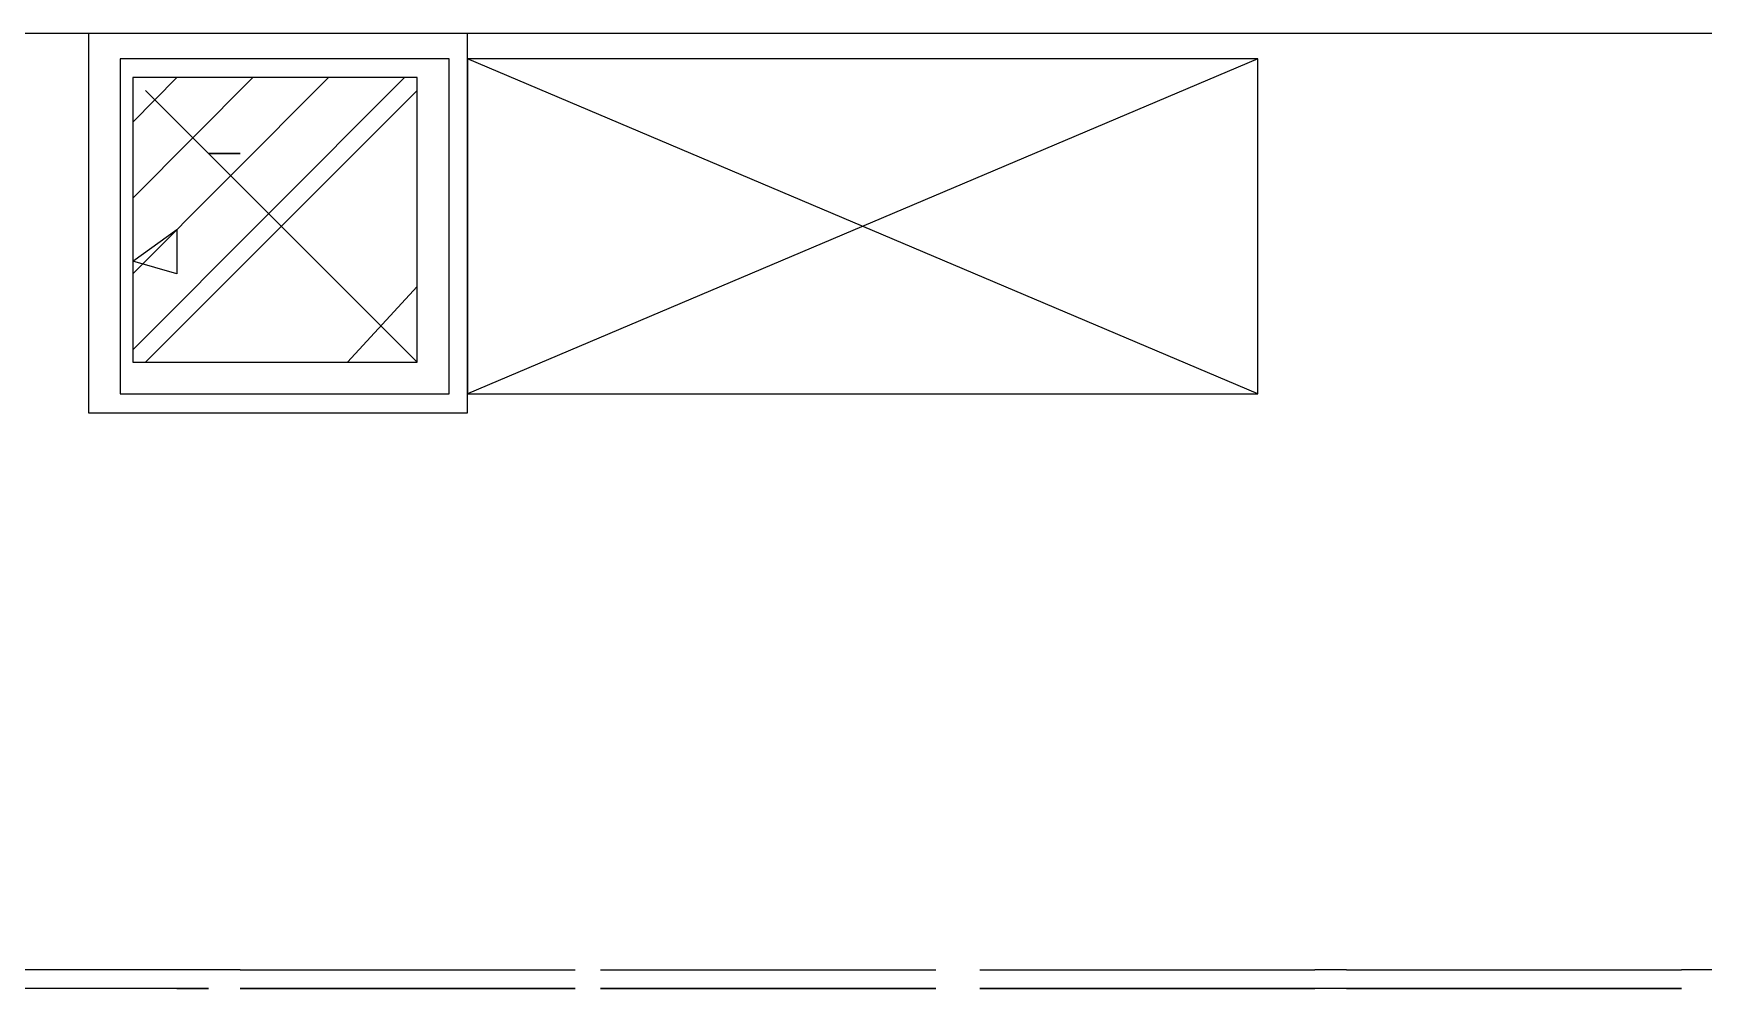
# Model space of a CAD drawing. Header units: millimetres. Extents: x 5 to 415, y 48 to 251.
# Drawn here: x 130.356 to 135.017, y 178.947 to 181.61 of the extents above; entities that cross this region are included whole.
import ezdxf

# ---------------------------------------------------------------- set-up
doc = ezdxf.new("R2010")
doc.units = ezdxf.units.MM
doc.layers.add('P', color=7, linetype='Continuous')

msp = doc.modelspace()

# ---------------------------------------------------------------- linework, layer by layer
at = {"layer": 'P'}
for points in [[(282.011, 181.61), (115.094, 181.61)], [(130.51, 181.61), (130.51, 180.552)], [(131.568, 181.61), (130.51, 181.61)], [(131.568, 180.552), (131.568, 181.61)], [(130.598, 181.539), (130.598, 180.605)], [(131.516, 181.539), (130.598, 181.539)], [(131.516, 180.605), (131.516, 181.539)], [(131.568, 181.539), (131.568, 180.605)], [(133.773, 181.539), (131.568, 181.539)], [(133.773, 181.539), (131.568, 180.605)], [(133.773, 180.605), (131.568, 181.539)], [(133.773, 180.605), (133.773, 181.539)], [(130.634, 181.363), (130.757, 181.487)], [(130.634, 181.151), (130.969, 181.487)], [(130.634, 180.94), (131.18, 181.487)], [(130.634, 180.728), (131.392, 181.487)], [(130.634, 181.487), (130.634, 180.693)], [(131.427, 181.487), (130.634, 181.487)], [(131.427, 180.693), (131.427, 181.487)], [(131.427, 180.693), (130.669, 181.451)], [(130.669, 180.693), (131.427, 181.451)], [(130.933, 181.275), (130.845, 181.275)], [(130.845, 181.275), (130.933, 181.275)], [(130.634, 180.975), (130.757, 181.063)], [(130.757, 181.063), (130.757, 180.94)], [(130.757, 180.94), (130.634, 180.975)], [(131.233, 180.693), (131.427, 180.904)], [(130.634, 180.693), (131.427, 180.693)], [(130.598, 180.605), (131.516, 180.605)], [(131.568, 180.605), (133.773, 180.605)], [(130.51, 180.552), (131.568, 180.552)], [(130.757, 178.999), (128.64, 178.999)], [(130.845, 178.999), (130.757, 178.999)], [(130.933, 178.999), (130.845, 178.999)], [(130.933, 178.999), (131.868, 178.999)], [(130.933, 178.999), (131.868, 178.999)], [(131.022, 178.999), (131.18, 178.999)], [(131.022, 178.999), (131.18, 178.999)], [(131.022, 178.999), (131.18, 178.999)], [(131.022, 178.999), (131.18, 178.999)], [(131.357, 178.999), (131.48, 178.999)], [(131.604, 178.999), (131.815, 178.999)], [(131.604, 178.999), (131.815, 178.999)], [(131.604, 178.999), (131.815, 178.999)], [(131.604, 178.999), (131.815, 178.999)], [(131.939, 178.999), (132.874, 178.999)], [(131.939, 178.999), (132.874, 178.999)], [(132.027, 178.999), (132.203, 178.999)], [(132.027, 178.999), (132.203, 178.999)], [(132.027, 178.999), (132.203, 178.999)], [(132.027, 178.999), (132.203, 178.999)], [(132.327, 178.999), (132.486, 178.999)], [(132.662, 178.999), (132.838, 178.999)], [(132.662, 178.999), (132.838, 178.999)], [(132.662, 178.999), (132.838, 178.999)], [(132.662, 178.999), (132.838, 178.999)], [(132.997, 178.999), (133.932, 178.999)], [(132.997, 178.999), (133.932, 178.999)], [(133.05, 178.999), (133.209, 178.999)], [(133.05, 178.999), (133.209, 178.999)], [(133.05, 178.999), (133.209, 178.999)], [(133.05, 178.999), (133.209, 178.999)], [(133.421, 178.999), (133.544, 178.999)], [(133.685, 178.999), (133.844, 178.999)], [(133.685, 178.999), (133.844, 178.999)], [(133.685, 178.999), (133.844, 178.999)], [(133.685, 178.999), (133.844, 178.999)], [(134.02, 178.999), (133.932, 178.999)], [(134.02, 178.999), (134.955, 178.999)], [(134.02, 178.999), (134.955, 178.999)], [(134.108, 178.999), (134.267, 178.999)], [(134.108, 178.999), (134.267, 178.999)], [(134.108, 178.999), (134.267, 178.999)], [(134.108, 178.999), (134.267, 178.999)], [(134.267, 178.999), (134.655, 178.999)], [(134.267, 178.999), (134.655, 178.999)], [(134.691, 178.999), (134.902, 178.999)], [(134.691, 178.999), (134.902, 178.999)], [(134.691, 178.999), (134.902, 178.999)], [(134.691, 178.999), (134.902, 178.999)], [(135.043, 178.999), (134.955, 178.999)], [(130.757, 178.947), (128.64, 178.947)], [(130.845, 178.947), (130.757, 178.947)], [(130.757, 178.947), (130.845, 178.947)], [(130.933, 178.947), (131.868, 178.947)], [(131.868, 178.947), (130.933, 178.947)], [(131.78, 178.947), (131.022, 178.947)], [(131.939, 178.947), (132.874, 178.947)], [(132.874, 178.947), (131.939, 178.947)], [(132.786, 178.947), (132.027, 178.947)], [(132.997, 178.947), (133.932, 178.947)], [(133.932, 178.947), (132.997, 178.947)], [(133.844, 178.947), (133.085, 178.947)], [(134.02, 178.947), (133.932, 178.947)], [(134.02, 178.947), (134.955, 178.947)], [(134.955, 178.947), (134.02, 178.947)], [(134.867, 178.947), (134.108, 178.947)]]:
    msp.add_lwpolyline(points, dxfattribs=at)

doc.saveas('drawing.dxf')
